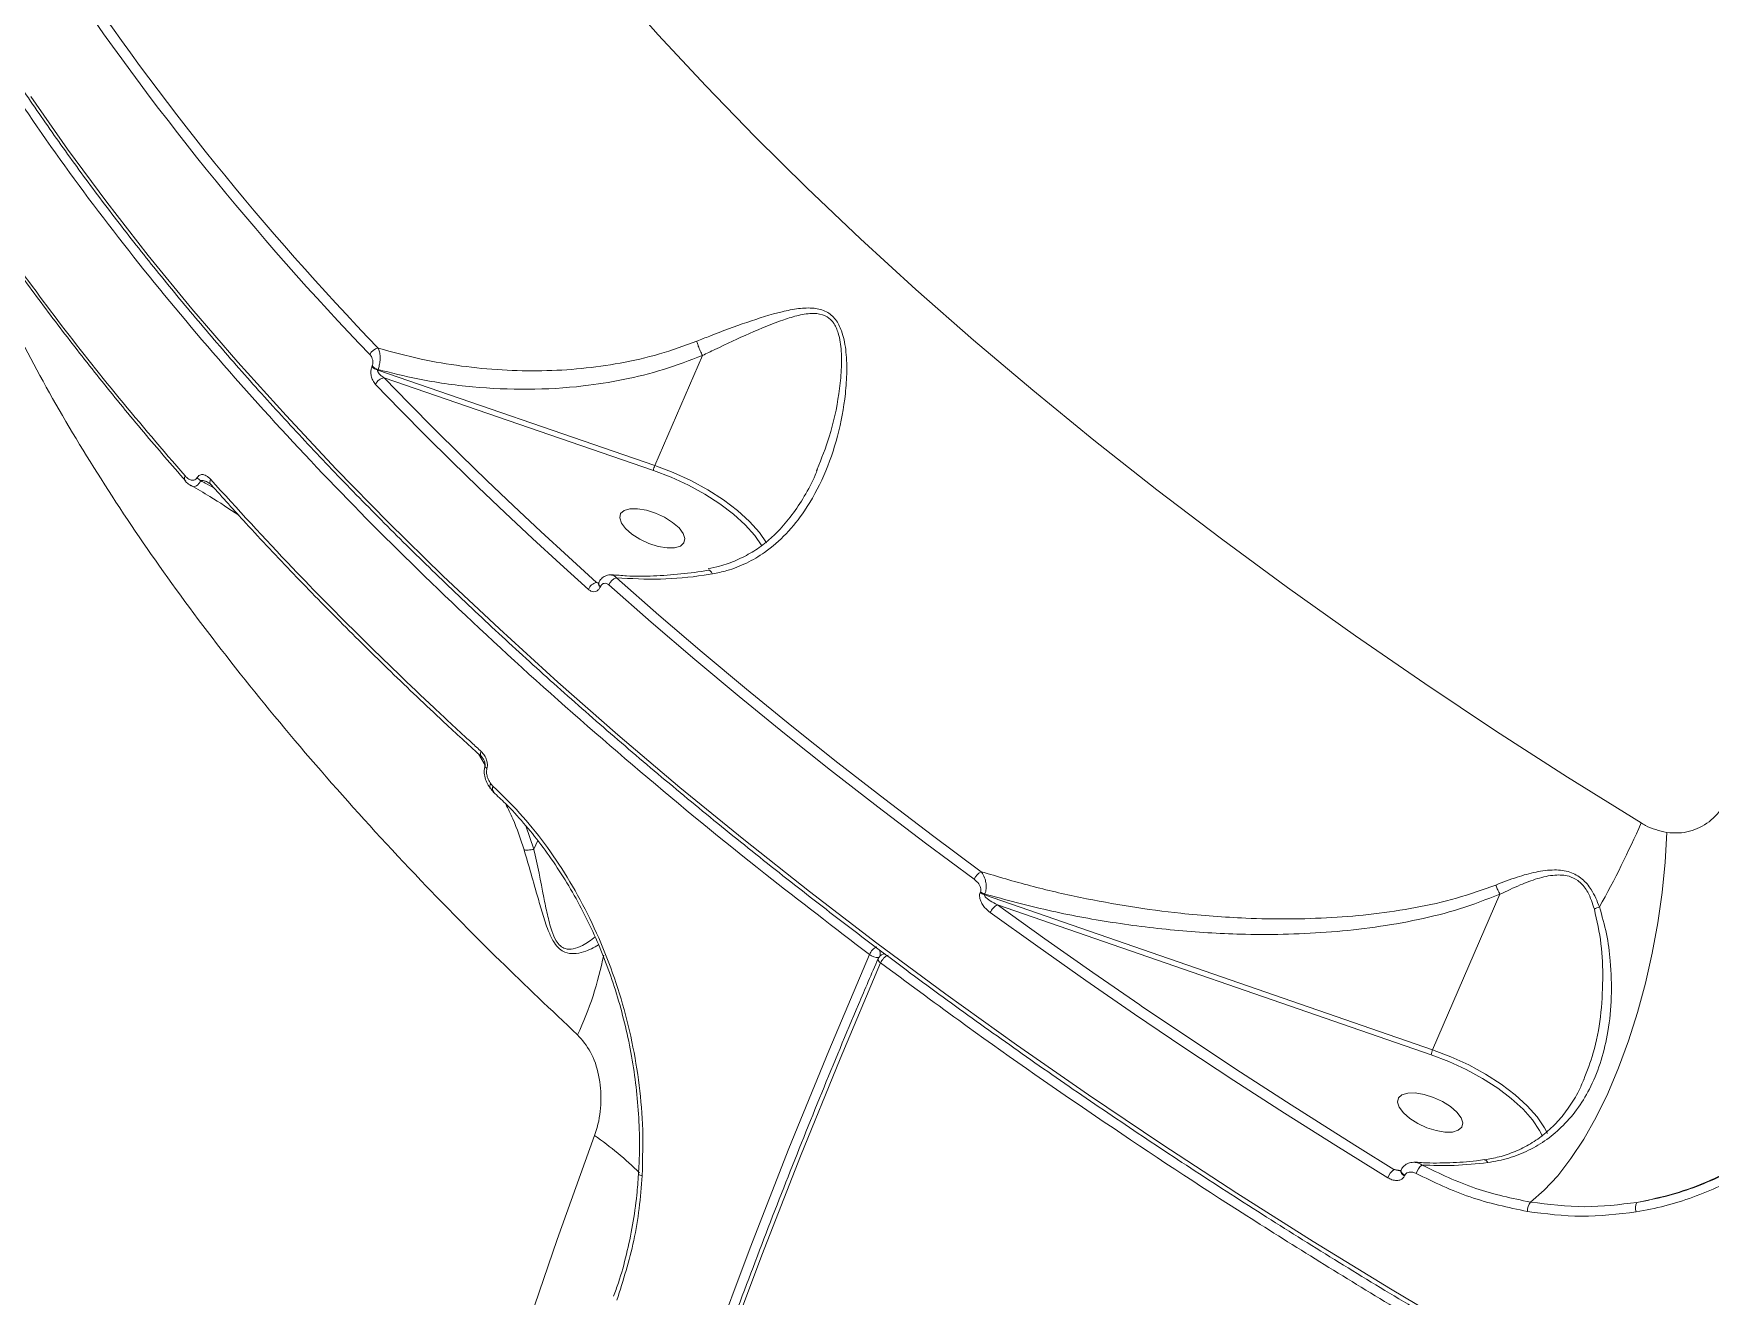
# Model space of a CAD drawing. Header units: millimetres. Extents: x -5550 to 7488, y -4093 to 4627.
# Drawn here: x -3532 to -3316.1, y 274.8 to 437.4 of the extents above; entities that cross this region are included whole.
import ezdxf

# ---------------------------------------------------------------- set-up
doc = ezdxf.new("R2010")
doc.units = ezdxf.units.MM
doc.layers.add('DIKOM_ОБЪЕКТ', color=7, linetype='Continuous')

msp = doc.modelspace()

# ---------------------------------------------------------------- linework, layer by layer
at = {"layer": 'DIKOM_ОБЪЕКТ', "color": 7, "linetype": 'Continuous', "lineweight": 15}
for p, q in [((-3445.86, 395.972), (-3451.994, 381.81)), ((-3488.376, 394.624), (-3488.413, 394.539)), ((-3487.662, 394.087), (-3487.625, 394.172)), ((-3451.994, 381.81), (-3487.662, 394.087)), ((-3486.826, 393.091), (-3452.177, 381.165)), ((-3431.104, 381.326), (-3431.18, 381.123)), ((-3512.435, 379.801), (-3512.411, 379.775)), ((-3459.195, 366.713), (-3459.497, 366.758)), ((-3459.231, 366.669), (-3459.236, 366.656)), ((-3459.219, 366.696), (-3459.231, 366.669)), ((-3459.006, 366.192), (-3458.994, 366.219)), ((-3474.675, 344.672), (-3473.854, 343.24)), ((-3472.805, 340.496), (-3473.105, 340.824)), ((-3472.785, 339.824), (-3472.746, 339.795)), ((-3467.555, 332.394), (-3468.615, 335.432)), ((-3467.555, 332.394), (-3467.068, 333.518)), ((-3410.075, 326.923), (-3410.118, 326.823)), ((-3409.556, 326.533), (-3409.512, 326.633)), ((-3351.873, 306.593), (-3409.556, 326.533)), ((-3343.206, 326.606), (-3351.873, 306.593)), ((-3407.888, 325.248), (-3352.056, 305.948)), ((-3422.423, 318.949), (-3422.596, 318.902)), ((-3356.849, 291.195), (-3361.547, 294.1)), ((-3454.01, 290.534), (-3454.009, 290.539)), ((-3355.948, 291.061), (-3356.849, 291.195)), ((-3355.968, 291.013), (-3355.977, 290.989)), ((-3355.966, 291.024), (-3355.969, 291.013)), ((-3355.937, 291.085), (-3355.968, 291.013)), ((-3355.496, 290.356), (-3355.465, 290.428))]:
    msp.add_line(p, q, dxfattribs=at)
at = {"layer": 'DIKOM_ОБЪЕКТ', "color": 7, "linetype": 'Continuous', "lineweight": 15, "flags": 128}
for points in [[(-3325.043, 335.785), (-3334.497, 341.683), (-3343.782, 347.668), (-3352.889, 353.733), (-3361.811, 359.873), (-3370.539, 366.082), (-3379.064, 372.354), (-3387.379, 378.685), (-3395.476, 385.067), (-3403.348, 391.494), (-3410.986, 397.962), (-3418.385, 404.464), (-3425.537, 410.993), (-3432.436, 417.544), (-3439.075, 424.111), (-3445.447, 430.687), (-3451.548, 437.266), (-3457.371, 443.843)], [(-3347.15, 269.778), (-3357.283, 275.805), (-3367.261, 281.926), (-3377.076, 288.136), (-3386.719, 294.429), (-3396.183, 300.801), (-3405.459, 307.245), (-3414.54, 313.757), (-3423.417, 320.331), (-3432.084, 326.961), (-3440.534, 333.642), (-3448.758, 340.369), (-3456.75, 347.135), (-3464.504, 353.934), (-3472.013, 360.762), (-3479.27, 367.612), (-3486.27, 374.479), (-3493.006, 381.357), (-3499.473, 388.239), (-3505.666, 395.121), (-3511.579, 401.996), (-3517.206, 408.859), (-3522.545, 415.704), (-3527.589, 422.525), (-3532.335, 429.316)], [(-3459.497, 366.758), (-3463.119, 370.034), (-3466.684, 373.316), (-3470.19, 376.603), (-3473.638, 379.894), (-3477.026, 383.189), (-3480.353, 386.487), (-3483.62, 389.788), (-3486.826, 393.091)], [(-3487.943, 392.251), (-3484.73, 388.94), (-3481.456, 385.632), (-3478.12, 382.326), (-3474.724, 379.023), (-3471.268, 375.723), (-3467.753, 372.429), (-3464.18, 369.139), (-3460.55, 365.855)], [(-3452.177, 381.165), (-3449.9, 380.296), (-3447.681, 379.274), (-3445.57, 378.122), (-3443.616, 376.867), (-3441.867, 375.539), (-3440.362, 374.168), (-3439.136, 372.787), (-3438.239, 371.463)], [(-3437.641, 371.842), (-3438.545, 373.17), (-3439.809, 374.594), (-3441.361, 376.008), (-3443.165, 377.378), (-3445.18, 378.672), (-3447.357, 379.86), (-3449.646, 380.914), (-3451.994, 381.81)], [(-3451.558, 371.395), (-3450.425, 371.204), (-3449.446, 371.217), (-3448.7, 371.434), (-3448.247, 371.836), (-3448.125, 372.391), (-3448.343, 373.054), (-3448.884, 373.772), (-3449.703, 374.486), (-3450.735, 375.138), (-3451.895, 375.676), (-3453.09, 376.056), (-3454.224, 376.247), (-3455.203, 376.234), (-3455.949, 376.018), (-3456.401, 375.615), (-3456.523, 375.06), (-3456.305, 374.397), (-3455.765, 373.679), (-3454.945, 372.966), (-3453.914, 372.313), (-3452.753, 371.775), (-3451.558, 371.395)], [(-3409.988, 329.516), (-3416.242, 334.16), (-3422.391, 338.832), (-3428.432, 343.53), (-3434.363, 348.253), (-3440.181, 352.998), (-3445.885, 357.763), (-3451.471, 362.547), (-3456.937, 367.347)], [(-3457.934, 366.449), (-3452.456, 361.638), (-3446.857, 356.844), (-3441.141, 352.068), (-3435.31, 347.312), (-3429.365, 342.579), (-3423.311, 337.87), (-3417.149, 333.188), (-3410.882, 328.534)], [(-3473.105, 340.824), (-3473.188, 340.68), (-3473.237, 340.545), (-3473.251, 340.425), (-3473.229, 340.325), (-3473.205, 340.285)], [(-3339.273, 286.972), (-3337.515, 288.495), (-3335.775, 290.37), (-3334.071, 292.577), (-3332.42, 295.095), (-3330.839, 297.899), (-3329.342, 300.961), (-3327.945, 304.251), (-3326.661, 307.737), (-3325.504, 311.383), (-3324.484, 315.155), (-3323.611, 319.015), (-3322.895, 322.924), (-3322.342, 326.844), (-3321.958, 330.737), (-3321.746, 334.564)], [(-3408.817, 324.246), (-3402.717, 319.863), (-3396.528, 315.51), (-3390.252, 311.188), (-3383.892, 306.9), (-3377.45, 302.646), (-3370.928, 298.429), (-3364.329, 294.251), (-3357.656, 290.111)], [(-3389.582, 312.367), (-3395.628, 316.532), (-3401.802, 320.875), (-3407.888, 325.248)], [(-3424.372, 318.862), (-3429.616, 306.472), (-3434.731, 293.882), (-3439.715, 281.1), (-3444.564, 268.134), (-3449.275, 254.993), (-3453.845, 241.685), (-3458.271, 228.219), (-3462.55, 214.605), (-3466.679, 200.85), (-3470.656, 186.964), (-3474.478, 172.956), (-3478.142, 158.835), (-3481.645, 144.61), (-3484.987, 130.292), (-3488.164, 115.888), (-3491.175, 101.409), (-3494.016, 86.864), (-3496.688, 72.262), (-3499.188, 57.614), (-3500.595, 48.86)], [(-3498.912, 48.645), (-3497.517, 57.314), (-3495.026, 71.918), (-3492.362, 86.476), (-3489.529, 100.977), (-3486.527, 115.413), (-3483.36, 129.773), (-3480.028, 144.049), (-3476.535, 158.231), (-3472.882, 172.309), (-3469.072, 186.275), (-3465.107, 200.119), (-3460.99, 213.833), (-3456.724, 227.406), (-3452.312, 240.832), (-3447.756, 254.099), (-3443.059, 267.201), (-3438.224, 280.128), (-3433.255, 292.871), (-3428.155, 305.424), (-3422.927, 317.776)], [(-3422.927, 317.776), (-3423.057, 317.885), (-3423.159, 317.995), (-3423.229, 318.104), (-3423.265, 318.206), (-3423.265, 318.297), (-3423.253, 318.334)], [(-3361.547, 294.1), (-3363.506, 295.324), (-3370.089, 299.493), (-3376.596, 303.7), (-3383.022, 307.943), (-3389.367, 312.221), (-3389.582, 312.367)], [(-3337.106, 295.81), (-3337.479, 296.552), (-3338.424, 297.954), (-3339.688, 299.378), (-3341.24, 300.791), (-3343.045, 302.161), (-3345.059, 303.455), (-3347.236, 304.643), (-3349.526, 305.698), (-3351.873, 306.593)], [(-3352.056, 305.948), (-3349.78, 305.08), (-3347.56, 304.058), (-3345.449, 302.906), (-3343.496, 301.651), (-3341.747, 300.323), (-3340.241, 298.952), (-3339.016, 297.571), (-3338.099, 296.212), (-3337.718, 295.449)], [(-3351.437, 296.179), (-3350.304, 295.988), (-3349.325, 296.001), (-3348.579, 296.217), (-3348.126, 296.619), (-3348.004, 297.174), (-3348.223, 297.838), (-3348.763, 298.555), (-3349.582, 299.269), (-3350.614, 299.921), (-3351.775, 300.459), (-3352.97, 300.839), (-3354.103, 301.03), (-3355.083, 301.017), (-3355.829, 300.801), (-3356.281, 300.399), (-3356.403, 299.844), (-3356.185, 299.18), (-3355.644, 298.463), (-3354.825, 297.749), (-3353.793, 297.097), (-3352.633, 296.559), (-3351.437, 296.179)], [(-3459.758, 295.555), (-3464.55, 282.161), (-3469.209, 268.612), (-3473.735, 254.915), (-3478.125, 241.078), (-3482.375, 227.107), (-3486.484, 213.012), (-3490.449, 198.8), (-3494.268, 184.478), (-3497.939, 170.054), (-3501.461, 155.537), (-3504.831, 140.933), (-3508.046, 126.253), (-3511.107, 111.502), (-3514.01, 96.69)], [(-3453.627, 290.369), (-3453.766, 290.401), (-3453.877, 290.435), (-3453.956, 290.471), (-3454, 290.507), (-3454.01, 290.534)], [(-3355.977, 290.989), (-3355.982, 290.963), (-3355.962, 290.824), (-3355.869, 290.667), (-3355.709, 290.507), (-3355.496, 290.356)], [(-3355.937, 291.084), (-3355.951, 291.035), (-3355.931, 290.896), (-3355.838, 290.739), (-3355.678, 290.579), (-3355.465, 290.428)]]:
    msp.add_lwpolyline(points, dxfattribs=at)
at = {"layer": 'DIKOM_ОБЪЕКТ', "color": 7, "linetype": 'Continuous', "lineweight": 15}
for centre, radius, start, end in [((-3227.915, 647.338), 362.11, 213.85947, 223.93695), ((-3227.423, 647.62), 361.315, 213.85976, 223.93711), ((-3487.372, 395.518), 1.416, 99.52711, 156.54899), ((-3487.059, 395.94), 1.949, 225.96953, 251.97474), ((-3487.023, 396.023), 1.946, 225.95179, 251.99247), ((-3486.659, 391.705), 1.396, 96.86694, 156.9979), ((-3511.923, 380.167), 0.63, 150.25896, 215.57224), ((-3509.641, 381.145), 1.537, 215.02831, 238.30534), ((-3508.645, 379.719), 0.624, 150.20914, 218.28531), ((-3449.991, 380.892), 2.203, 155.38091, 172.89056), ((-3456.481, 365.839), 1.576, 106.82134, 157.21663), ((-3459.139, 365.276), 1.524, 103.5762, 157.69476), ((-3458.757, 366.604), 0.482, 173.88086, 238.87176), ((-3458.754, 366.625), 0.472, 171.54213, 239.33544), ((-3473.863, 344.668), 0.574, 146.32641, 218.74711), ((-3473.47, 343.193), 0.402, 186.60594, 250.72369), ((-3472.32, 340.175), 0.582, 146.45812, 216.99851), ((-3438.533, 385.291), 123.818, 330.84628, 336.43266), ((-3409.088, 327.8), 1.939, 117.69354, 157.73693), ((-3408.852, 328.588), 2.173, 234.35745, 251.10281), ((-3408.814, 328.677), 2.16, 234.30067, 251.1398), ((-3407.06, 323.549), 1.89, 115.96634, 158.36062), ((-3326.473, 314.229), 11.439, 110.08355, 113.64074), ((-3422.699, 318.195), 1.801, 113.55749, 158.26216), ((-3424.202, 318.906), 1.229, 349.97544, 27.6946), ((-3502.619, 327.55), 44.904, 334.92088, 348.73095), ((-3423.173, 320.444), 1.985, 232.84296, 269.56167), ((-3422.335, 317.937), 1, 105.10672, 156.6405), ((-3421.244, 317.106), 1.811, 113.8905, 158.2969), ((-3422.433, 318.316), 0.609, 83.7705, 105.51966), ((-3349.878, 305.678), 2.195, 155.34363, 172.9167), ((-3486.393, 257.496), 46.453, 45.71709, 55.01372), ((-3351.597, 289.875), 2.518, 131.84054, 161.95503), ((-3355.236, 289.15), 2.604, 128.26326, 158.33663), ((-3337.865, 285.822), 1.818, 140.77399, 181.83429), ((-3324.368, 286.213), 1.403, 149.04431, 200.92363)]:
    msp.add_arc(centre, radius, start, end, dxfattribs=at)
for points, knots in [([(-3565.733, 521.392), (-3565.754, 520.679), (-3565.83, 518.178), (-3565.65, 513.785), (-3565.199, 508.219), (-3564.434, 502.555), (-3563.379, 496.806), (-3562.028, 490.974), (-3560.385, 485.065), (-3558.449, 479.081), (-3556.223, 473.029), (-3553.707, 466.913), (-3550.905, 460.738), (-3547.818, 454.508), (-3544.45, 448.229), (-3540.801, 441.904), (-3536.876, 435.539), (-3532.678, 429.138), (-3528.209, 422.707), (-3523.473, 416.25), (-3518.474, 409.772), (-3513.215, 403.278), (-3507.702, 396.772), (-3501.936, 390.26), (-3495.924, 383.746), (-3489.67, 377.235), (-3483.178, 370.732), (-3476.453, 364.242), (-3469.501, 357.77), (-3462.326, 351.32), (-3454.934, 344.898), (-3447.331, 338.507), (-3439.522, 332.153), (-3431.514, 325.841), (-3423.311, 319.575), (-3414.921, 313.36), (-3406.35, 307.201), (-3397.604, 301.102), (-3388.689, 295.067), (-3379.613, 289.102), (-3370.382, 283.211), (-3361.003, 277.397), (-3351.483, 271.667), (-3341.83, 266.023), (-3332.05, 260.47), (-3322.15, 255.013), (-3313.255, 250.245), (-3307.637, 247.324), (-3305.389, 246.155)], [0, 0, 0, 0, 0.0088208, 0.0309504, 0.0530921, 0.0752452, 0.0974091, 0.1195824, 0.1417639, 0.1639521, 0.1861458, 0.2083441, 0.2305454, 0.252749, 0.2749543, 0.2971604, 0.3193668, 0.3415735, 0.3637795, 0.3859848, 0.4081893, 0.4303926, 0.4525954, 0.4747966, 0.4969974, 0.5191965, 0.5413949, 0.5635924, 0.5857886, 0.6079841, 0.6301785, 0.6523723, 0.6745648, 0.6967567, 0.7189483, 0.7411388, 0.7633286, 0.7855179, 0.8077068, 0.8298952, 0.8520827, 0.8742703, 0.8964575, 0.9186441, 0.9408305, 0.9630167, 0.9852027, 1, 1, 1, 1]), ([(-3566.41, 519.632), (-3566.416, 519.549), (-3566.654, 515.952), (-3566.063, 508.473), (-3564.517, 497.192), (-3561.654, 485.491), (-3557.631, 473.457), (-3552.411, 461.11), (-3545.974, 448.411), (-3538.285, 435.388), (-3529.344, 422.081), (-3519.346, 408.782), (-3508.351, 395.537), (-3496.439, 382.389), (-3483.414, 369.124), (-3469.279, 355.783), (-3454.04, 342.415), (-3439.055, 330.088), (-3428.874, 322.304), (-3424.372, 318.862)], [0, 0, 0, 0, 0.0014611, 0.0633801, 0.1253461, 0.1872652, 0.249815, 0.3124128, 0.3749626, 0.4393295, 0.5037487, 0.5681155, 0.6306651, 0.6932632, 0.7558133, 0.82018, 0.8845988, 0.9489657, 1, 1, 1, 1]), ([(-3545.68, 428.124), (-3545.319, 426.762), (-3543.969, 421.654), (-3540.452, 412.499), (-3535.2, 400.808), (-3528.842, 388.991), (-3521.534, 377.117), (-3513.141, 364.996), (-3503.651, 352.66), (-3493.075, 340.147), (-3482.428, 328.601), (-3472.036, 318.049), (-3465.313, 311.696), (-3461.949, 308.517)], [0, 0, 0, 0, 0.0370269, 0.1388449, 0.2405801, 0.3397032, 0.4389027, 0.5380261, 0.6400085, 0.7420737, 0.8440563, 0.9219547, 1, 1, 1, 1]), ([(-3512.47, 380.48), (-3515.342, 383.82), (-3521.087, 390.5), (-3528.943, 400.506), (-3536.279, 410.492), (-3540.627, 417.102), (-3542.801, 420.408)], [0, 0, 0, 0, 0.2491005, 0.4981987, 0.7490993, 1, 1, 1, 1]), ([(-3542.715, 419.745), (-3542.456, 419.331), (-3540.862, 416.786), (-3537.668, 412.076), (-3533.119, 405.615), (-3528.281, 399.124), (-3523.18, 392.612), (-3517.906, 386.168), (-3514.203, 381.892), (-3512.388, 379.796)], [0, 0, 0, 0, 0.0315179, 0.1937979, 0.3561998, 0.5186826, 0.681209, 0.8437352, 1, 1, 1, 1]), ([(-3444.588, 367.847), (-3443.96, 367.977), (-3442.441, 368.293), (-3440.162, 369.197), (-3437.556, 370.733), (-3434.994, 372.969), (-3432.376, 376.263), (-3430.103, 380.489), (-3428.355, 385.594), (-3427.5, 390.155), (-3427.237, 393.918), (-3427.35, 396.655), (-3427.809, 398.964), (-3428.664, 400.682), (-3429.914, 401.741), (-3431.591, 402.15), (-3433.526, 402.048), (-3436.383, 401.475), (-3440.153, 400.278), (-3443.855, 398.902), (-3446.038, 398.03), (-3446.598, 397.807)], [0, 0, 0, 0, 0.0311501, 0.0753848, 0.120738, 0.1821162, 0.2453893, 0.3302613, 0.4176115, 0.5065805, 0.5523815, 0.5981007, 0.6383991, 0.6670929, 0.6962073, 0.7286746, 0.7668148, 0.8059889, 0.8877668, 0.9712468, 1, 1, 1, 1]), ([(-3445.86, 395.972), (-3445.325, 396.232), (-3443.276, 397.225), (-3439.76, 398.857), (-3436.204, 400.349), (-3433.472, 401.182), (-3431.67, 401.473), (-3430.161, 401.242), (-3429.367, 400.638), (-3428.779, 399.885), (-3428.232, 398.638), (-3427.936, 396.419), (-3427.962, 393.79), (-3428.396, 390.08), (-3429.3, 385.832), (-3430.55, 382.709), (-3431.104, 381.326)], [0, 0, 0, 0, 0.0450842, 0.1726549, 0.302359, 0.3602687, 0.41922, 0.4660648, 0.5003689, 0.5071427, 0.5482096, 0.6080469, 0.6767146, 0.7455162, 0.8873383, 1, 1, 1, 1]), ([(-3446.598, 397.807), (-3448.19, 397.226), (-3451.395, 396.058), (-3456.392, 394.937), (-3461.454, 394.227), (-3466.531, 393.942), (-3471.7, 394.048), (-3476.898, 394.556), (-3482.249, 395.456), (-3485.772, 396.415), (-3487.607, 396.915)], [0, 0, 0, 0, 0.1236862, 0.2488986, 0.3689558, 0.4907466, 0.6125454, 0.7380588, 0.8635723, 1, 1, 1, 1]), ([(-3445.86, 395.975), (-3445.958, 396.165), (-3446.153, 396.546), (-3446.387, 397.13), (-3446.527, 397.548), (-3446.581, 397.746), (-3446.598, 397.807)], [0, 0, 0, 0, 0.3252174, 0.6504785, 0.8925423, 1, 1, 1, 1]), ([(-3488.671, 396.082), (-3488.585, 395.972), (-3488.434, 395.779), (-3488.311, 395.404), (-3488.276, 395.059), (-3488.31, 394.796), (-3488.361, 394.664), (-3488.376, 394.624)], [0, 0, 0, 0, 0.3026124, 0.5346268, 0.7254265, 0.9171215, 1, 1, 1, 1]), ([(-3487.625, 394.172), (-3487.596, 394.252), (-3487.501, 394.515), (-3487.393, 395.02), (-3487.344, 395.676), (-3487.394, 396.316), (-3487.508, 396.717), (-3487.593, 396.888), (-3487.607, 396.915)], [0, 0, 0, 0, 0.0891597, 0.2936729, 0.4895819, 0.7163538, 0.9546251, 1, 1, 1, 1]), ([(-3487.625, 394.172), (-3485.929, 393.745), (-3481.941, 392.739), (-3475.472, 391.826), (-3468.324, 391.497), (-3461.819, 391.881), (-3455.99, 392.805), (-3450.824, 394.064), (-3447.514, 395.338), (-3445.86, 395.975)], [0, 0, 0, 0, 0.1234091, 0.2903376, 0.4577827, 0.6246119, 0.7465473, 0.8732933, 1, 1, 1, 1]), ([(-3445.86, 395.975), (-3445.86, 395.975), (-3445.86, 395.974), (-3445.86, 395.973), (-3445.86, 395.973), (-3445.86, 395.972)], [0, 0, 0, 0, 0.3040512, 0.6749556, 1, 1, 1, 1]), ([(-3488.413, 394.539), (-3488.436, 394.479), (-3488.516, 394.272), (-3488.568, 393.852), (-3488.507, 393.298), (-3488.311, 392.714), (-3488.073, 392.415), (-3487.943, 392.251)], [0, 0, 0, 0, 0.079603, 0.2757477, 0.4707235, 0.710561, 1, 1, 1, 1]), ([(-3486.826, 393.091), (-3486.961, 393.176), (-3487.199, 393.327), (-3487.469, 393.583), (-3487.615, 393.785), (-3487.67, 393.927), (-3487.683, 394.017), (-3487.668, 394.066), (-3487.662, 394.087)], [0, 0, 0, 0, 0.3509375, 0.6182342, 0.8030313, 0.8793781, 0.9492126, 1, 1, 1, 1]), ([(-3510.899, 380.263), (-3510.961, 380.178), (-3511.085, 380.01), (-3511.368, 379.892), (-3511.77, 379.92), (-3512.16, 380.153), (-3512.396, 380.402), (-3512.47, 380.48)], [0, 0, 0, 0, 0.1388942, 0.27682, 0.4965882, 0.8418844, 1, 1, 1, 1]), ([(-3509.187, 380.029), (-3509.27, 380.115), (-3509.532, 380.385), (-3509.965, 380.632), (-3510.402, 380.654), (-3510.704, 380.526), (-3510.834, 380.351), (-3510.899, 380.263)], [0, 0, 0, 0, 0.1605492, 0.5081605, 0.7318431, 0.8653336, 1, 1, 1, 1]), ([(-3474.341, 344.986), (-3474.75, 345.36), (-3476.795, 347.228), (-3482.034, 352.095), (-3489.819, 359.606), (-3499.519, 369.423), (-3505.727, 376.234), (-3509.187, 380.029)], [0, 0, 0, 0, 0.0321586, 0.1607927, 0.4182842, 0.6757753, 1, 1, 1, 1]), ([(-3431.057, 381.312), (-3431.151, 381.066), (-3431.617, 379.851), (-3432.702, 377.865), (-3434.286, 375.439), (-3435.956, 373.47), (-3437.663, 371.861), (-3439.459, 370.605), (-3441.471, 369.583), (-3443.376, 368.875), (-3444.65, 368.631), (-3445.152, 368.535)], [0, 0, 0, 0, 0.038672, 0.1906949, 0.3348612, 0.4721929, 0.5803719, 0.6941605, 0.808985, 0.9248424, 1, 1, 1, 1]), ([(-3512.419, 379.816), (-3512.376, 379.756), (-3512.19, 379.494), (-3511.926, 379.332), (-3511.722, 379.208)], [0, 0, 0, 0, 0.2311691, 1, 1, 1, 1]), ([(-3511.669, 379.218), (-3510.869, 378.761), (-3508.787, 377.571), (-3506.789, 376.227), (-3505.559, 375.399)], [0, 0, 0, 0, 0.384115, 1, 1, 1, 1]), ([(-3511.665, 379.226), (-3511.586, 379.166), (-3511.395, 379.022), (-3511.057, 379.14), (-3510.719, 379.407), (-3510.54, 379.691), (-3510.448, 379.837)], [0, 0, 0, 0, 0.2291207, 0.5509947, 0.7685996, 1, 1, 1, 1]), ([(-3510.448, 379.837), (-3510.43, 379.85), (-3510.391, 379.878), (-3510.278, 379.89), (-3510.054, 379.858), (-3509.76, 379.756), (-3509.542, 379.635), (-3509.45, 379.584)], [0, 0, 0, 0, 0.0654459, 0.1403837, 0.3291767, 0.7164277, 1, 1, 1, 1]), ([(-3510.448, 379.837), (-3510.259, 379.738), (-3509.697, 379.442), (-3509.135, 379.145), (-3508.762, 378.948)], [0, 0, 0, 0, 0.3367104, 1, 1, 1, 1]), ([(-3509.445, 379.595), (-3509.442, 379.593), (-3509.413, 379.582), (-3509.282, 379.505), (-3509.18, 379.368), (-3509.15, 379.328)], [0, 0, 0, 0, 0.0751285, 0.7354562, 1, 1, 1, 1]), ([(-3509.121, 379.346), (-3507.637, 377.689), (-3504.206, 373.856), (-3498.541, 367.854), (-3492.193, 361.352), (-3485.604, 354.876), (-3479.645, 349.196), (-3475.788, 345.683), (-3474.285, 344.314)], [0, 0, 0, 0, 0.1415729, 0.3274665, 0.5127868, 0.697382, 0.8820741, 1, 1, 1, 1]), ([(-3457.583, 367.713), (-3457.601, 367.718), (-3457.811, 367.772), (-3458.253, 367.665), (-3458.778, 367.363), (-3459.1, 366.993), (-3459.186, 366.742), (-3459.205, 366.687)], [0, 0, 0, 0, 0.0279698, 0.3189186, 0.6240999, 0.9179371, 1, 1, 1, 1]), ([(-3456.937, 367.347), (-3457.04, 367.452), (-3457.237, 367.654), (-3457.466, 367.688), (-3457.577, 367.704)], [0, 0, 0, 0, 0.518622, 1, 1, 1, 1]), ([(-3445.101, 368.345), (-3445.107, 368.344), (-3446.295, 368.091), (-3448.665, 367.815), (-3452.179, 367.551), (-3455.163, 367.535), (-3456.928, 367.695), (-3457.57, 367.753)], [0, 0, 0, 0, 0.0014006, 0.2790952, 0.5585488, 0.8393531, 1, 1, 1, 1]), ([(-3456.937, 367.347), (-3455.056, 367.246), (-3451.365, 367.048), (-3447.179, 367.438), (-3444.944, 367.791), (-3444.588, 367.847)], [0, 0, 0, 0, 0.4665318, 0.9150233, 1, 1, 1, 1]), ([(-3444.588, 367.847), (-3444.598, 367.866), (-3444.677, 368.02), (-3444.835, 368.243), (-3445.006, 368.382), (-3445.084, 368.335), (-3445.102, 368.324)], [0, 0, 0, 0, 0.0558159, 0.4511318, 0.8764953, 1, 1, 1, 1]), ([(-3460.55, 365.855), (-3460.449, 365.779), (-3460.235, 365.616), (-3459.873, 365.536), (-3459.519, 365.607), (-3459.208, 365.822), (-3459.073, 366.068), (-3459.006, 366.192)], [0, 0, 0, 0, 0.1889989, 0.4045018, 0.6068605, 0.803461, 1, 1, 1, 1]), ([(-3459.213, 366.659), (-3459.242, 366.664), (-3459.34, 366.679), (-3459.433, 366.726), (-3459.497, 366.758)], [0, 0, 0, 0, 0.2989325, 1, 1, 1, 1]), ([(-3459.201, 366.764), (-3459.21, 366.731), (-3459.229, 366.664), (-3459.262, 366.613), (-3459.262, 366.613), (-3459.262, 366.613)], [0, 0, 0, 0, 0.3200074, 0.6593829, 1, 1, 1, 1]), ([(-3458.994, 366.219), (-3458.948, 366.302), (-3458.857, 366.469), (-3458.645, 366.616), (-3458.402, 366.666), (-3458.152, 366.613), (-3458.003, 366.501), (-3457.934, 366.449)], [0, 0, 0, 0, 0.1951127, 0.3900532, 0.5932177, 0.8110805, 1, 1, 1, 1]), ([(-3473.603, 342.814), (-3473.591, 342.859), (-3473.548, 343.035), (-3473.536, 343.405), (-3473.644, 343.941), (-3473.909, 344.523), (-3474.192, 344.827), (-3474.341, 344.986)], [0, 0, 0, 0, 0.0580024, 0.2245512, 0.4300632, 0.7005655, 1, 1, 1, 1]), ([(-3474.314, 344.305), (-3474.295, 344.289), (-3474.191, 344.202), (-3474.024, 343.965), (-3473.895, 343.646), (-3473.852, 343.422), (-3473.848, 343.282), (-3473.857, 343.194), (-3473.87, 343.139), (-3473.883, 343.107), (-3473.885, 343.104), (-3473.886, 343.103)], [0, 0, 0, 0, 0.0734553, 0.4052469, 0.6124216, 0.7321055, 0.8042125, 0.8559791, 0.8996066, 0.9454297, 1, 1, 1, 1]), ([(-3473.851, 343.142), (-3473.897, 342.951), (-3474.004, 342.514), (-3473.916, 341.767), (-3473.667, 340.973), (-3473.359, 340.521), (-3473.201, 340.289)], [0, 0, 0, 0, 0.1926351, 0.4416717, 0.7135082, 1, 1, 1, 1]), ([(-3473.105, 340.824), (-3473.233, 341.018), (-3473.466, 341.371), (-3473.64, 341.969), (-3473.677, 342.456), (-3473.624, 342.711), (-3473.603, 342.814)], [0, 0, 0, 0, 0.3467437, 0.6313353, 0.8513853, 1, 1, 1, 1]), ([(-3473.184, 340.308), (-3473.097, 340.18), (-3472.947, 339.958), (-3472.751, 339.793), (-3472.668, 339.723)], [0, 0, 0, 0, 0.5771141, 1, 1, 1, 1]), ([(-3453.627, 290.369), (-3453.563, 292.593), (-3453.446, 296.693), (-3454.031, 302.722), (-3455.021, 308.339), (-3456.472, 313.827), (-3458.353, 319.113), (-3460.618, 324.139), (-3463.23, 328.861), (-3466.163, 333.196), (-3469.349, 337.149), (-3471.654, 339.382), (-3472.805, 340.496)], [0, 0, 0, 0, 0.1166816, 0.215085, 0.3137999, 0.4122022, 0.5100639, 0.6082297, 0.7060875, 0.8039566, 0.9021323, 1, 1, 1, 1]), ([(-3472.79, 339.75), (-3472.264, 339.27), (-3470.921, 338.046), (-3468.865, 335.793), (-3466.629, 333.041), (-3464.527, 330.064), (-3462.575, 326.9), (-3460.793, 323.574), (-3459.198, 320.116), (-3457.801, 316.551), (-3456.616, 312.887), (-3455.637, 309.121), (-3454.87, 305.256), (-3454.321, 301.312), (-3454.015, 297.324), (-3453.925, 293.72), (-3454.05, 291.472), (-3454.101, 290.544)], [0, 0, 0, 0, 0.0450809, 0.1150463, 0.1852698, 0.2555405, 0.3256093, 0.3952974, 0.4644648, 0.5329802, 0.600981, 0.6694596, 0.7387788, 0.8088039, 0.8793596, 0.9502262, 1, 1, 1, 1]), ([(-3313.664, 339.362), (-3314.143, 338.492), (-3315.092, 336.768), (-3317.415, 335.093), (-3319.739, 334.405), (-3321.218, 334.522), (-3321.746, 334.564)], [0, 0, 0, 0, 0.2885595, 0.5716226, 0.8470308, 1, 1, 1, 1]), ([(-3471.191, 338.251), (-3470.879, 337.613), (-3469.936, 335.684), (-3469.269, 333.669), (-3468.823, 332.32)], [0, 0, 0, 0, 0.3308609, 1, 1, 1, 1]), ([(-3321.746, 334.564), (-3322.678, 334.79), (-3323.709, 335.04), (-3324.763, 335.617), (-3324.948, 335.728), (-3325.043, 335.785)], [0, 0, 0, 0, 0.8217379, 0.9078565, 1, 1, 1, 1]), ([(-3468.823, 332.32), (-3468.8, 332.317), (-3468.651, 332.294), (-3468.273, 332.283), (-3467.814, 332.349), (-3467.564, 332.385)], [0, 0, 0, 0, 0.0793976, 0.4971713, 1, 1, 1, 1]), ([(-3468.823, 332.32), (-3468.224, 330.258), (-3467.414, 327.468), (-3466.395, 323.87), (-3465.742, 321.895), (-3465.02, 320.411), (-3464.293, 319.544), (-3463.424, 319.026), (-3462.34, 318.915), (-3460.8, 319.217), (-3459.841, 319.754), (-3459.23, 320.096)], [0, 0, 0, 0, 0.287434, 0.3886558, 0.4913152, 0.5599303, 0.6091674, 0.6581464, 0.7357294, 0.8315008, 1, 1, 1, 1]), ([(-3467.564, 332.385), (-3467.563, 332.385), (-3467.56, 332.386), (-3467.557, 332.389), (-3467.556, 332.392), (-3467.555, 332.394)], [0, 0, 0, 0, 0.2467743, 0.5632927, 1, 1, 1, 1]), ([(-3459.697, 321.109), (-3460.21, 320.71), (-3461.043, 320.063), (-3462.397, 319.553), (-3463.389, 319.491), (-3464.178, 319.894), (-3464.808, 320.699), (-3465.378, 322.123), (-3465.85, 324.031), (-3466.579, 327.575), (-3467.077, 330.368), (-3467.563, 332.383), (-3467.564, 332.385)], [0, 0, 0, 0, 0.1561782, 0.2538339, 0.32964, 0.3753389, 0.4210432, 0.4873993, 0.5908153, 0.696713, 0.999653, 1, 1, 1, 1]), ([(-3410.882, 328.534), (-3410.676, 328.357), (-3410.38, 328.102), (-3410.12, 327.647), (-3410.027, 327.347), (-3410.016, 327.099), (-3410.056, 326.978), (-3410.075, 326.923)], [0, 0, 0, 0, 0.4371175, 0.6289401, 0.7909187, 0.9061184, 1, 1, 1, 1]), ([(-3343.748, 327.798), (-3345.418, 327.201), (-3348.779, 325.998), (-3354.067, 324.835), (-3359.439, 324.022), (-3366.723, 323.403), (-3375.039, 323.37), (-3383.691, 324.027), (-3390.788, 324.971), (-3397.249, 326.156), (-3403.67, 327.634), (-3407.882, 328.889), (-3409.988, 329.516)], [0, 0, 0, 0, 0.0803012, 0.1615638, 0.2421407, 0.3227383, 0.4866028, 0.6103971, 0.7072098, 0.8040234, 0.902015, 1, 1, 1, 1]), ([(-3409.512, 326.633), (-3409.475, 326.742), (-3409.394, 326.978), (-3409.334, 327.434), (-3409.35, 327.983), (-3409.49, 328.645), (-3409.723, 329.169), (-3409.926, 329.435), (-3409.988, 329.516)], [0, 0, 0, 0, 0.1132539, 0.247087, 0.420419, 0.6073617, 0.8800911, 1, 1, 1, 1]), ([(-3330.401, 324.972), (-3330.714, 325.74), (-3331.257, 327.078), (-3332.582, 328.666), (-3334.249, 329.592), (-3336.318, 329.829), (-3338.595, 329.511), (-3341.116, 328.815), (-3342.827, 328.154), (-3343.748, 327.798)], [0, 0, 0, 0, 0.1507919, 0.2625419, 0.3758266, 0.5043776, 0.6581158, 0.8159999, 1, 1, 1, 1]), ([(-3343.206, 326.606), (-3342.338, 327.021), (-3340.751, 327.782), (-3338.406, 328.674), (-3336.301, 329.145), (-3334.494, 329.074), (-3333.438, 328.569), (-3332.6, 327.895), (-3331.715, 326.721), (-3331.301, 325.449), (-3331.06, 324.708)], [0, 0, 0, 0, 0.1920609, 0.3511826, 0.5094917, 0.6344378, 0.7186471, 0.7420827, 0.8495943, 1, 1, 1, 1]), ([(-3410.118, 326.823), (-3410.146, 326.736), (-3410.209, 326.544), (-3410.188, 326.149), (-3410.035, 325.658), (-3409.64, 324.985), (-3409.19, 324.524), (-3408.858, 324.276), (-3408.817, 324.246)], [0, 0, 0, 0, 0.0927856, 0.2061312, 0.3692576, 0.5723901, 0.9471252, 1, 1, 1, 1]), ([(-3407.888, 325.248), (-3408.215, 325.413), (-3408.684, 325.651), (-3409.203, 326.023), (-3409.444, 326.244), (-3409.55, 326.399), (-3409.567, 326.483), (-3409.563, 326.516), (-3409.557, 326.531), (-3409.556, 326.533)], [0, 0, 0, 0, 0.5027658, 0.7219437, 0.8721162, 0.9515423, 0.9757991, 0.9961839, 1, 1, 1, 1]), ([(-3409.512, 326.633), (-3406.816, 325.904), (-3401.424, 324.446), (-3393.084, 322.902), (-3384.596, 321.843), (-3375.154, 321.31), (-3366.682, 321.521), (-3359.27, 322.317), (-3353.761, 323.287), (-3348.344, 324.624), (-3344.925, 325.948), (-3343.206, 326.613)], [0, 0, 0, 0, 0.1245766, 0.2491568, 0.3764184, 0.5036675, 0.6677244, 0.7510872, 0.8344263, 0.9167829, 1, 1, 1, 1]), ([(-3343.206, 326.613), (-3343.304, 326.8), (-3343.482, 327.14), (-3343.657, 327.558), (-3343.734, 327.761), (-3343.748, 327.798)], [0, 0, 0, 0, 0.4995305, 0.9072481, 1, 1, 1, 1]), ([(-3343.206, 326.613), (-3343.206, 326.612), (-3343.205, 326.611), (-3343.205, 326.608), (-3343.206, 326.606), (-3343.206, 326.606)], [0, 0, 0, 0, 0.2961709, 0.6740949, 1, 1, 1, 1]), ([(-3344.767, 292.063), (-3343.859, 292.229), (-3342.019, 292.564), (-3339.469, 293.595), (-3337.109, 295.005), (-3334.945, 296.858), (-3333.037, 299.149), (-3331.383, 301.965), (-3330.095, 305.241), (-3329.194, 309.096), (-3328.778, 313.394), (-3328.915, 317.631), (-3329.416, 321.541), (-3330.071, 323.823), (-3330.401, 324.972)], [0, 0, 0, 0, 0.0668868, 0.1355732, 0.2055392, 0.2771147, 0.3560557, 0.4367292, 0.5280155, 0.621258, 0.727996, 0.8371005, 0.9179827, 1, 1, 1, 1]), ([(-3331.06, 324.708), (-3330.729, 323.213), (-3330.066, 320.221), (-3329.91, 315.523), (-3330.188, 310.805), (-3330.992, 306.428), (-3331.987, 303.859), (-3332.428, 302.72)], [0, 0, 0, 0, 0.199199, 0.3987697, 0.6139294, 0.8289618, 1, 1, 1, 1]), ([(-3423.253, 318.334), (-3424.098, 316.365), (-3426.549, 310.657), (-3430.526, 301.079), (-3435.146, 289.55), (-3439.654, 277.861), (-3444.05, 266.022), (-3448.33, 254.039), (-3452.494, 241.918), (-3456.537, 229.666), (-3460.459, 217.29), (-3464.257, 204.795), (-3467.929, 192.19), (-3471.473, 179.48), (-3474.886, 166.673), (-3478.168, 153.776), (-3481.317, 140.795), (-3484.33, 127.739), (-3487.206, 114.613), (-3489.944, 101.425), (-3492.542, 88.182), (-3494.996, 74.892), (-3497.29, 61.732), (-3498.689, 52.989), (-3499.375, 48.702)], [0, 0, 0, 0, 0.0244942, 0.0710357, 0.1175767, 0.1641177, 0.2106575, 0.2571968, 0.3037364, 0.3502743, 0.3968124, 0.4433492, 0.4898865, 0.5364227, 0.5829587, 0.6294947, 0.6760299, 0.7225652, 0.7691003, 0.8156351, 0.8621698, 0.9087036, 0.9552387, 1, 1, 1, 1]), ([(-3422.927, 317.776), (-3419.594, 315.306), (-3410.615, 308.652), (-3395.372, 297.996), (-3377.084, 285.915), (-3357.98, 274.026), (-3338.107, 262.38), (-3317.514, 251.023), (-3296.654, 240.205), (-3275.605, 229.951), (-3254.448, 220.271), (-3232.838, 211.01), (-3210.832, 202.217), (-3188.499, 193.935), (-3166.329, 186.347), (-3144.396, 179.462), (-3122.765, 173.275), (-3101.083, 167.684), (-3079.426, 162.736), (-3057.87, 158.463), (-3036.891, 154.96), (-3016.546, 152.221), (-2996.879, 150.223), (-2977.569, 148.933), (-2958.702, 148.387), (-2940.354, 148.605), (-2922.929, 149.583), (-2906.466, 151.298), (-2890.981, 153.715), (-2876.221, 156.871), (-2862.271, 160.79), (-2849.198, 165.474), (-2837.801, 170.597), (-2827.92, 176.016), (-2819.448, 181.636), (-2812.751, 186.803), (-2809.234, 190.278), (-2807.949, 191.548)], [0, 0, 0, 0, 0.0172867, 0.0465704, 0.0758765, 0.1051603, 0.1352946, 0.1654535, 0.1955878, 0.2248713, 0.2541776, 0.2834612, 0.3135956, 0.3437544, 0.3738887, 0.403172, 0.4324779, 0.4617614, 0.4918952, 0.5220535, 0.5521876, 0.5814711, 0.6107773, 0.6400606, 0.670195, 0.7003536, 0.7304878, 0.7597712, 0.7890773, 0.8183608, 0.8484949, 0.8786536, 0.9087878, 0.9342738, 0.9597896, 0.9853053, 1, 1, 1, 1]), ([(-3461.949, 308.517), (-3461.349, 307.82), (-3460.128, 306.402), (-3459.093, 303.29), (-3458.803, 299.91), (-3459.182, 297.273), (-3459.642, 295.901), (-3459.758, 295.555)], [0, 0, 0, 0, 0.2186946, 0.444775, 0.6794072, 0.9191881, 1, 1, 1, 1]), ([(-3332.441, 302.722), (-3332.64, 302.245), (-3333.163, 300.993), (-3334.276, 299.184), (-3335.742, 297.325), (-3337.407, 295.748), (-3339.231, 294.456), (-3341.205, 293.471), (-3343.193, 292.768), (-3344.58, 292.539), (-3345.218, 292.433)], [0, 0, 0, 0, 0.0887488, 0.2333352, 0.373212, 0.5104343, 0.6424923, 0.7696369, 0.8940395, 1, 1, 1, 1]), ([(-3325.571, 286.934), (-3323.951, 287.279), (-3320.692, 287.974), (-3316.215, 289.666), (-3312.074, 291.721), (-3309.64, 293.401), (-3308.417, 294.245)], [0, 0, 0, 0, 0.2598525, 0.5228357, 0.7602272, 1, 1, 1, 1]), ([(-3308.589, 294.06), (-3310.624, 292.717), (-3313.706, 290.681), (-3318.306, 288.788), (-3321.888, 287.64), (-3324.355, 287.167), (-3325.571, 286.934)], [0, 0, 0, 0, 0.3951689, 0.59867, 0.8021678, 1, 1, 1, 1]), ([(-3354.137, 292.103), (-3354.376, 292.097), (-3354.827, 292.087), (-3355.412, 291.784), (-3355.793, 291.429), (-3355.883, 291.153), (-3355.909, 291.072)], [0, 0, 0, 0, 0.3239478, 0.6129596, 0.8863034, 1, 1, 1, 1]), ([(-3353.277, 291.751), (-3353.46, 291.88), (-3353.731, 292.071), (-3354.016, 292.069), (-3354.108, 292.068)], [0, 0, 0, 0, 0.6763383, 1, 1, 1, 1]), ([(-3345.207, 292.446), (-3345.541, 292.395), (-3347.04, 292.165), (-3349.668, 292.027), (-3352.307, 291.979), (-3353.755, 292.101), (-3354.103, 292.131)], [0, 0, 0, 0, 0.1103369, 0.494174, 0.8786318, 1, 1, 1, 1]), ([(-3353.277, 291.751), (-3351.887, 291.704), (-3349.093, 291.609), (-3346.214, 291.911), (-3344.767, 292.063)], [0, 0, 0, 0, 0.4973242, 1, 1, 1, 1]), ([(-3339.273, 286.972), (-3341.644, 287.468), (-3346.447, 288.473), (-3350.982, 290.649), (-3353.277, 291.751)], [0, 0, 0, 0, 0.4937362, 1, 1, 1, 1]), ([(-3345.21, 292.393), (-3345.186, 292.404), (-3345.093, 292.445), (-3344.944, 292.316), (-3344.821, 292.153), (-3344.776, 292.077), (-3344.767, 292.063)], [0, 0, 0, 0, 0.1784607, 0.6898566, 0.943078, 1, 1, 1, 1]), ([(-3325.678, 285.712), (-3324.435, 285.949), (-3321.951, 286.424), (-3318.353, 287.559), (-3314.856, 289.01), (-3311.478, 290.785), (-3309.375, 292.242), (-3308.324, 292.971)], [0, 0, 0, 0, 0.1978341, 0.3954986, 0.5931658, 0.7965875, 1, 1, 1, 1]), ([(-3454.115, 290.544), (-3454.173, 289.658), (-3454.317, 287.462), (-3454.827, 284.019), (-3455.621, 280.243), (-3456.451, 277.173), (-3457.099, 275.425), (-3457.314, 274.847)], [0, 0, 0, 0, 0.1617393, 0.4009684, 0.6410592, 0.8814801, 1, 1, 1, 1]), ([(-3456.875, 274.37), (-3456.076, 276.89), (-3454.866, 280.707), (-3453.967, 286.146), (-3453.74, 288.962), (-3453.627, 290.369)], [0, 0, 0, 0, 0.4927666, 0.7463911, 1, 1, 1, 1]), ([(-3357.656, 290.111), (-3357.481, 290.019), (-3357.103, 289.819), (-3356.521, 289.729), (-3356.032, 289.822), (-3355.684, 290.034), (-3355.559, 290.248), (-3355.496, 290.356)], [0, 0, 0, 0, 0.2267242, 0.4919119, 0.6959491, 0.8476778, 1, 1, 1, 1]), ([(-3356.185, 291.039), (-3356.27, 291.05), (-3356.498, 291.079), (-3356.714, 291.15), (-3356.849, 291.195)], [0, 0, 0, 0, 0.37579, 1, 1, 1, 1]), ([(-3355.955, 291.034), (-3355.951, 291.037), (-3355.94, 291.045), (-3356.026, 291.019), (-3356.119, 291.014), (-3356.184, 291.03), (-3356.186, 291.031)], [0, 0, 0, 0, 0.1948265, 0.5756308, 0.9849426, 1, 1, 1, 1]), ([(-3355.465, 290.428), (-3355.438, 290.478), (-3355.37, 290.607), (-3355.171, 290.763), (-3354.848, 290.863), (-3354.43, 290.845), (-3354.139, 290.719), (-3353.992, 290.655)], [0, 0, 0, 0, 0.1033845, 0.2624644, 0.4611148, 0.7281831, 1, 1, 1, 1]), ([(-3353.992, 290.655), (-3351.705, 289.554), (-3347.074, 287.325), (-3342.166, 286.288), (-3339.682, 285.764)], [0, 0, 0, 0, 0.4937881, 1, 1, 1, 1]), ([(-3339.682, 285.764), (-3337.352, 285.47), (-3332.637, 284.875), (-3328.016, 285.431), (-3325.678, 285.712)], [0, 0, 0, 0, 0.494167, 1, 1, 1, 1]), ([(-3325.571, 286.934), (-3327.805, 286.661), (-3332.324, 286.107), (-3336.939, 286.681), (-3339.273, 286.972)], [0, 0, 0, 0, 0.4941725, 1, 1, 1, 1])]:
    msp.add_open_spline(points, degree=3, knots=knots, dxfattribs=at)

doc.saveas('drawing.dxf')
